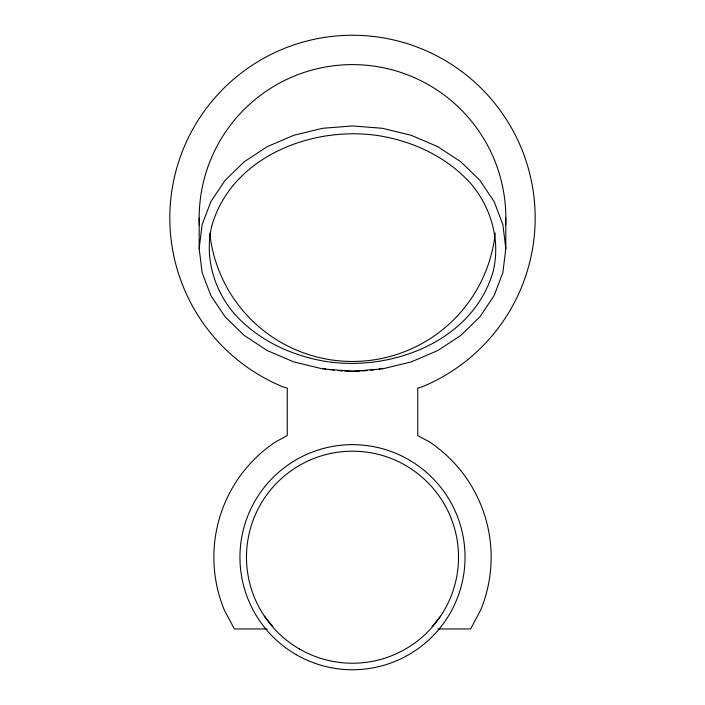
<?xml version="1.0" encoding="UTF-8"?>
<svg xmlns="http://www.w3.org/2000/svg" width="705" height="705" viewBox="0 0 705 705"><rect width="100%" height="100%" fill="white"/><g stroke="black" fill="none" stroke-linecap="round" stroke-linejoin="round"><path stroke-width="1.06" d="M199.18 248.601L202.124 224.666L210.848 201.656L225.018 180.454L244.08 161.868L267.318 146.614L293.826 135.281L322.59 128.292L352.5 125.939L382.41 128.292L411.174 135.281L437.682 146.614L460.92 161.868L479.982 180.454L494.152 201.656L502.876 224.666L505.82 248.601L502.876 272.527L494.152 295.536L479.982 316.748L460.92 335.333L437.682 350.588L411.174 361.921L382.41 368.9L352.5 371.262L322.59 368.9L293.826 361.921L267.318 350.588L244.08 335.333L225.018 316.748L210.848 295.536L202.124 272.527L199.18 248.601L199.18 217.933M432.077 626.56L440.651 616.108M267.248 628.975L234.412 628.975L224.41 610.257A138.647 138.647 0 0 1 275.47 441.929L287.252 435.628L287.252 388.129L282.59 386.71A182.683 182.683 0 0 1 207.57 106.719A182.683 182.683 0 0 1 497.43 106.719A182.683 182.683 0 0 1 422.41 386.71L417.748 388.129L417.748 435.628L429.53 441.929A138.647 138.647 0 0 1 480.59 610.257L470.587 628.975L437.752 628.975M264.349 616.108L272.923 626.56M505.82 217.933L505.82 248.601M199.356 225.441A153.32 153.32 0 0 1 352.5 64.613A153.32 153.32 0 0 1 505.644 225.441M382.41 368.31A153.32 153.32 0 0 1 379.255 368.909M375.016 369.596A153.32 153.32 0 0 1 370.742 370.169M367.525 370.522A153.32 153.32 0 0 1 362.158 370.953M360.008 371.077A153.32 153.32 0 0 1 344.992 371.077M342.841 370.953A153.32 153.32 0 0 1 337.475 370.522M334.258 370.169A153.32 153.32 0 0 1 329.984 369.596M325.745 368.909A153.32 153.32 0 0 1 322.59 368.31M495.236 233.082A143.538 143.538 0 0 1 209.764 233.082M211.72 226.199C204.547 256.505 213.562 288.565 233.152 312.394C256.479 339.22 289.817 355.205 324.494 361.224C391.522 372.31 473.443 341.07 493.28 271.002C500.453 240.696 491.438 208.627 471.848 184.807C448.521 157.973 415.183 141.996 380.506 135.977C313.478 124.891 231.557 156.122 211.72 226.199M299.493 649.023A106.023 106.023 0 0 0 458.523 557.206A106.023 106.023 0 0 0 299.493 465.388A106.023 106.023 0 0 0 299.493 649.023M296.223 654.672A112.544 112.544 0 0 0 465.044 557.206A112.544 112.544 0 0 0 296.223 459.739A112.544 112.544 0 0 0 296.223 654.672"/></g></svg>
